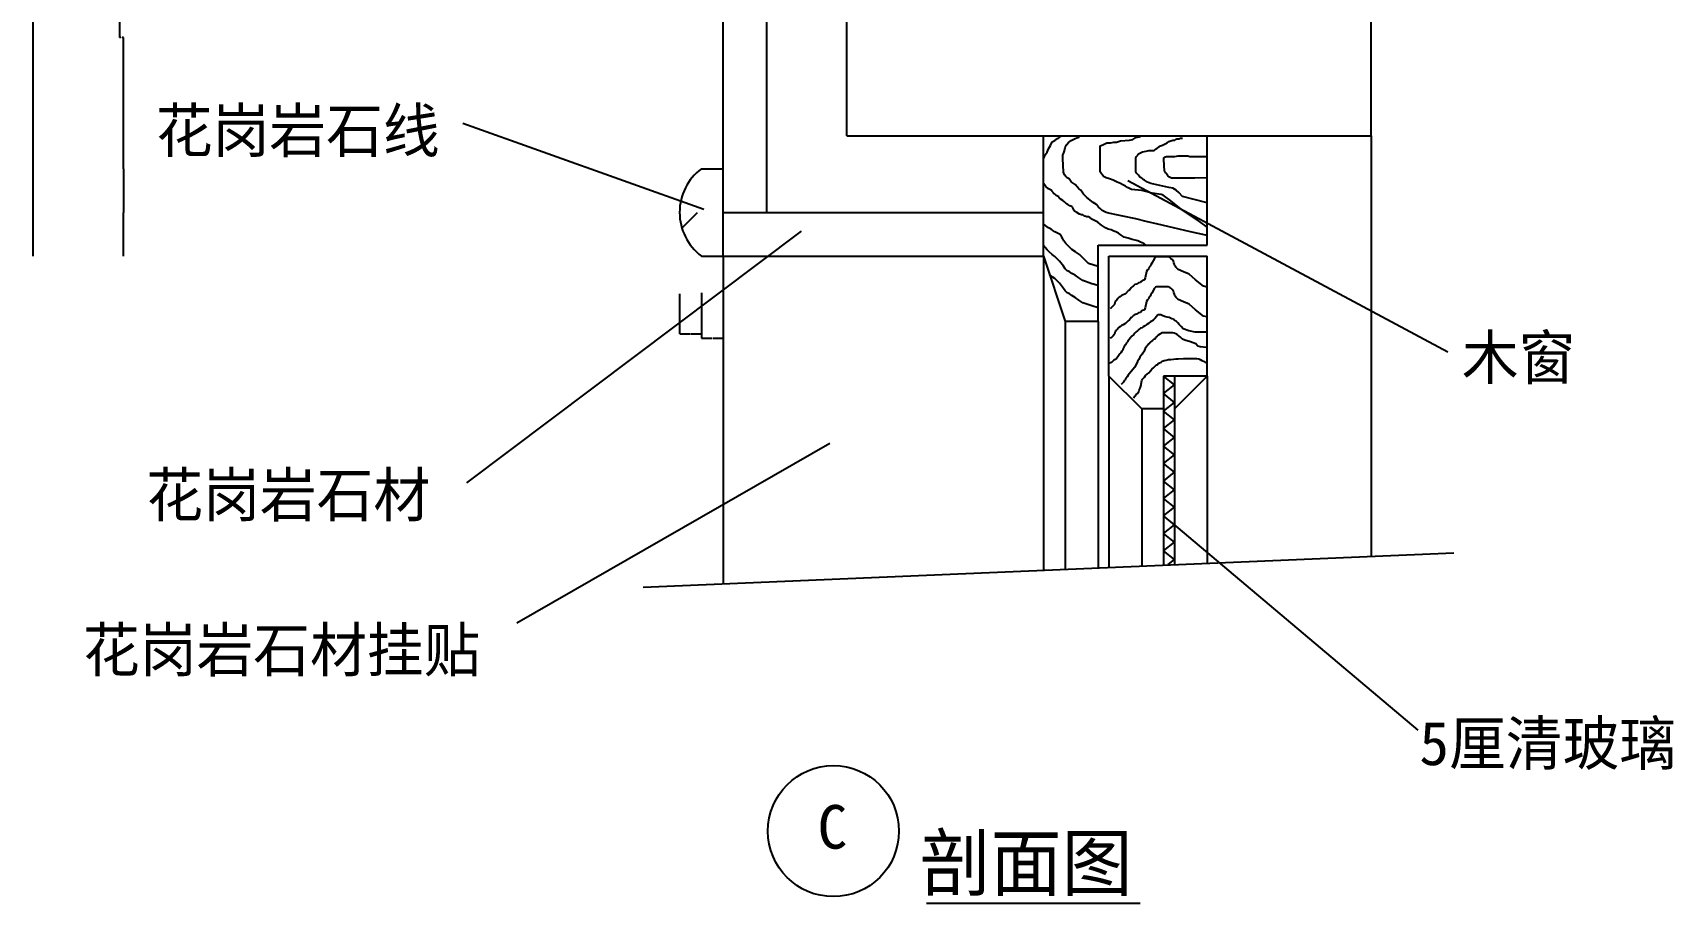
# Model space of a CAD drawing. Header units: metres. Extents: x 1450 to 10156, y 1788 to 13019.
# Drawn here: x 5888 to 9644, y 1788 to 3780 of the extents above; entities that cross this region are included whole.
import ezdxf

# ---------------------------------------------------------------- set-up
doc = ezdxf.new("R2010")
doc.units = ezdxf.units.M
for name, color, linetype in [('2', 2, 'Continuous'), ('3', 3, 'Continuous'), ('4', 4, 'Continuous'), ('7', 7, 'Continuous'), ('BH', 3, 'Continuous'), ('DIM', 3, 'Continuous'), ('TEXT', 3, 'Continuous')]:
    doc.layers.add(name, color=color, linetype=linetype)
doc.dimstyles.get("Standard").update_dxf_attribs({"dimtxt": 2.5, "dimasz": 2.5, "dimexe": 1.25, "dimexo": 0.625, "dimtad": 1, "dimcen": 2.5, "dimazin": 3, "dimtfac": 1, "dimtmove": 0, "dimatfit": 3})

# ---------------------------------------------------------------- blocks, each defined once
blk = doc.blocks.new('BH2')
at = {"layer": 'BH'}
blk.add_lwpolyline([(0, 32), (5, 28), (0, 24), (5, 20), (0, 16), (5, 12), (0, 8), (5, 4), (0, 0)], dxfattribs=at)
blk = doc.blocks.new('*D21')
for p, q in [((5888.9, 5668.95), (5888.9, 4468.95)), ((5888.65, 4468.95), (5888.4, 4468.95)), ((5888.9, 3268.95), (5888.9, 4468.95)), ((5888.9, 4468.95), (5888.9, 4468.95)), ((5889.15, 4468.95), (5889.4, 4468.95))]:
    blk.add_line(p, q)
at = {"layer": 'Defpoints'}
for p in [(5888.9, 5668.95), (5888.9, 4468.95), (5888.9, 3268.95)]:
    blk.add_point(p, dxfattribs=at)
at = {"layer": 'DIM', "insert": (5888.9, 4470.075), "char_height": 1, "attachment_point": 5}
blk.add_mtext('480', dxfattribs=at)
blk = doc.blocks.new('*D29')
for p, q in [((7418.71, 3185.09), (7418.71, 3080.96)), ((7468.71, 3185.09), (7468.71, 3080.96)), ((7418.96, 3080.96), (7442.71, 3080.96)), ((7444.71, 3080.96), (7468.46, 3080.96))]:
    blk.add_line(p, q)
at = {"layer": 'Defpoints'}
for p in [(7418.71, 3185.09), (7468.71, 3185.09), (7418.71, 3080.96)]:
    blk.add_point(p, dxfattribs=at)
at = {"layer": 'DIM', "insert": (7443.71, 3080.96), "char_height": 1, "attachment_point": 5}
blk.add_mtext('10', dxfattribs=at)
blk = doc.blocks.new('*D33')
for p, q in [((6086.53, 4068.95), (6086.53, 3768.95)), ((6089.46, 3768.95), (6086.28, 3768.95)), ((6095.64, 3768.95), (6092.46, 3768.95)), ((6095.39, 3468.95), (6095.39, 3768.95))]:
    blk.add_line(p, q)
at = {"layer": 'Defpoints'}
for p in [(6086.53, 4068.95), (6095.39, 3768.95), (6095.39, 3468.95)]:
    blk.add_point(p, dxfattribs=at)
at = {"layer": 'DIM', "insert": (6090.96, 3768.95), "char_height": 1, "attachment_point": 5}
blk.add_mtext('150', dxfattribs=at)
blk = doc.blocks.new('*D34')
for p, q in [((6095.39, 3468.95), (6095.39, 3368.95)), ((6095.14, 3368.95), (6094.89, 3368.95)), ((6095.39, 3268.95), (6095.39, 3368.95)), ((6095.39, 3368.95), (6095.39, 3368.95)), ((6095.64, 3368.95), (6095.89, 3368.95))]:
    blk.add_line(p, q)
at = {"layer": 'Defpoints'}
for p in [(6095.39, 3468.95), (6095.39, 3368.95), (6095.39, 3268.95)]:
    blk.add_point(p, dxfattribs=at)
at = {"layer": 'DIM', "insert": (6095.39, 3370.075), "char_height": 1, "attachment_point": 5}
blk.add_mtext('40', dxfattribs=at)
blk = doc.blocks.new('*D36')
for p, q in [((7368.76, 3182.51), (7368.76, 3090.96)), ((7418.71, 3185.09), (7418.71, 3090.96)), ((7369.01, 3090.96), (7392.735, 3090.96)), ((7394.735, 3090.96), (7418.46, 3090.96))]:
    blk.add_line(p, q)
at = {"layer": 'Defpoints'}
for p in [(7368.76, 3182.51), (7418.71, 3185.09), (7368.76, 3090.96)]:
    blk.add_point(p, dxfattribs=at)
at = {"layer": 'DIM', "insert": (7393.735, 3090.96), "char_height": 1, "attachment_point": 5}
blk.add_mtext('10', dxfattribs=at)

msp = doc.modelspace()

# ---------------------------------------------------------------- hatches: boundary and pattern name
at = {"layer": 'BH'}
h = msp.add_hatch(dxfattribs=at)
h.set_pattern_fill('ANSI33', scale=300)
h.paths.add_polyline_path([(7568.71, 7394.04), (7468.71, 7399.09), (7468.71, 5668.95), (7568.71, 5668.95)])
h.paths.add_polyline_path([(6466.21, 5668.95), (6466.21, 5568.95), (7568.71, 5568.95), (7568.71, 5668.95)])
h.paths.add_polyline_path([(6691.21, 5118.95), (6691.21, 5018.95), (6766.21, 5018.95), (6766.21, 4968.95), (6816.21, 4968.95, 0.35), (7016.21, 4768.95), (7016.21, 4668.95), (7116.21, 4668.95), (7218.71, 4668.95), (7218.71, 4768.95), (6527.6, 5568.95), (6466.21, 5568.95), (6466.21, 5668.95), (6291.21, 5668.95), (6291.21, 5568.95), (6391.21, 5568.95), (6391.21, 5468.95), (6441.21, 5468.95, 0.25)])
h.paths.add_polyline_path([(7118.71, 4668.95), (7118.71, 4468.95), (7218.71, 4468.95), (7218.71, 4393.95), (7268.71, 4393.95), (7268.71, 4243.95, 0.41), (7368.71, 4143.95), (7418.71, 4143.95), (7418.71, 4068.95), (7518.71, 4068.95), (7518.71, 4668.95)])
h.paths.add_polyline_path([(7568.71, 4068.95), (7468.71, 4068.95), (7468.71, 3368.95), (7568.71, 3368.95)])
h.paths.add_polyline_path([(8202.04, 3268.95), (8202.04, 3368.95), (7468.71, 3368.95), (7468.71, 3268.95)])
h.paths.add_polyline_path([(7468.71, 3468.95), (7418.71, 3468.95, 0.5), (7418.71, 3268.95), (7468.71, 3268.95)])
h = msp.add_hatch(dxfattribs=at)
h.set_pattern_fill('AR-CONC', scale=15)
h.paths.add_polyline_path([(7752.04, 7384.77), (7568.71, 7394.04), (7568.71, 5568.95), (6527.6, 5568.95), (7218.71, 4768.95), (7218.71, 4668.95), (7518.71, 4668.95), (7518.71, 4068.95), (7568.71, 4068.95), (7568.71, 3368.95), (8202.04, 3368.95), (8202.04, 3543.95), (7752.04, 3543.95), (7752.04, 4818.95), (7602.04, 4818.95), (7373.74, 4818.95), (6984.99, 5268.95), (6984.99, 5418.95), (7752.04, 5418.95)])
h = msp.add_hatch(dxfattribs=at)
h.set_pattern_fill('ANSI31', scale=1500)
h.paths.add_polyline_path([(8952.04, 7324.11), (7752.04, 7384.77), (7752.04, 3543.95), (8952.04, 3543.95)])

# ---------------------------------------------------------------- linework, layer by layer
at = {"layer": '2'}
for p, q in [((7752.04, 3543.95), (7752.04, 7384.77)), ((8952.04, 3543.95), (8952.04, 7324.11)), ((7752.04, 3543.95), (8952.04, 3543.95))]:
    msp.add_line(p, q, dxfattribs=at)
at = {"layer": '3'}
for p, q in [((8252.04, 3118.95), (8252.04, 2552)), ((8427.04, 2918.95), (8427.04, 2559.44)), ((7285.2, 2510.89), (9141.58, 2589.82))]:
    msp.add_line(p, q, dxfattribs=at)
at = {"layer": '4'}
for p, q in [((7468.71, 3268.95), (7468.71, 4068.95)), ((7568.71, 3368.95), (7568.71, 4068.95)), ((8202.04, 3268.95), (8202.04, 3543.95)), ((8577.04, 3293.95), (8577.04, 3543.95)), ((8952.04, 3543.95), (8952.04, 2581.76)), ((7418.71, 3468.95), (7468.71, 3468.95)), ((7468.71, 3368.95), (8202.04, 3368.95)), ((7418.71, 3268.95), (7468.71, 3268.95)), ((7468.71, 3268.95), (8202.04, 3268.95)), ((7468.71, 3268.95), (7468.71, 2518.69)), ((8202.04, 3268.95), (8252.04, 3118.95)), ((8327.04, 3293.95), (8577.04, 3293.95)), ((8327.04, 3118.95), (8327.04, 3293.95)), ((8352.04, 3268.95), (8577.04, 3268.95)), ((8352.04, 2993.95), (8352.04, 3268.95)), ((8577.04, 2993.95), (8577.04, 3268.95)), ((8327.04, 3118.95), (8252.04, 3118.95)), ((8427.04, 2918.95), (8352.04, 2993.95)), ((8577.04, 2993.95), (8477.04, 2993.95)), ((8502.04, 2918.95), (8577.04, 2993.95)), ((8477.04, 2918.95), (8427.04, 2918.95))]:
    msp.add_line(p, q, dxfattribs=at)
msp.add_arc((7493.82, 3368.95), 125.07, 126.91, 233.09, dxfattribs=at)
at = {"layer": '7'}
for p, q in [((8202.04, 3268.95), (8202.04, 2549.87)), ((8327.04, 3118.95), (8327.04, 2555.18)), ((8352.04, 2993.95), (8352.04, 2556.25)), ((8477.04, 2993.95), (8477.04, 2561.56)), ((8502.04, 2993.95), (8502.04, 2562.63)), ((8577.04, 2993.95), (8577.04, 2565.81))]:
    msp.add_line(p, q, dxfattribs=at)
at = {"layer": 'BH'}
for p, q in [((8222.28, 3530.73), (8228.21, 3533.7)), ((8228.21, 3533.7), (8234.15, 3538.16)), ((8234.15, 3538.16), (8237.12, 3539.65)), ((8237.12, 3539.65), (8240.08, 3542.62)), ((8240.08, 3542.62), (8244.08, 3543.95)), ((8259.38, 3529.25), (8265.31, 3533.7)), ((8265.31, 3533.7), (8271.25, 3536.68)), ((8271.25, 3536.68), (8274.22, 3538.16)), ((8274.22, 3538.16), (8278.67, 3539.65)), ((8278.67, 3539.65), (8283.12, 3541.13)), ((8283.12, 3541.13), (8286.88, 3543.95)), ((8369.2, 3529.84), (8378.11, 3532.81)), ((8378.11, 3532.81), (8398.89, 3534.3)), ((8398.89, 3534.3), (8406.31, 3535.78)), ((8406.31, 3535.78), (8413.73, 3540.24)), ((8413.73, 3540.24), (8421.15, 3541.73)), ((8421.15, 3541.73), (8425.59, 3543.95)), ((8484.96, 3528.35), (8489.42, 3531.33)), ((8489.42, 3531.33), (8493.87, 3532.81)), ((8493.87, 3532.81), (8498.32, 3534.3)), ((8498.32, 3534.3), (8502.77, 3534.3)), ((8502.77, 3534.3), (8507.23, 3537.27)), ((8507.23, 3537.27), (8511.68, 3537.27)), ((8511.68, 3537.27), (8516.13, 3538.76)), ((8516.13, 3538.76), (8520.58, 3538.76)), ((8202.04, 3491.7), (8204.47, 3496.55)), ((8204.47, 3496.55), (8205.95, 3501.01)), ((8205.95, 3501.01), (8210.4, 3506.95)), ((8210.4, 3506.95), (8213.37, 3514.38)), ((8213.37, 3514.38), (8217.82, 3521.82)), ((8217.82, 3521.82), (8222.28, 3530.73)), ((8246.02, 3499.52), (8247.51, 3503.98)), ((8246.02, 3492.09), (8246.02, 3499.52)), ((8247.51, 3503.98), (8248.99, 3505.47)), ((8248.99, 3505.47), (8250.47, 3509.93)), ((8250.47, 3509.93), (8251.96, 3517.36)), ((8251.96, 3517.36), (8254.93, 3523.3)), ((8254.93, 3523.3), (8259.38, 3529.25)), ((8332.1, 3520.92), (8338.04, 3523.89)), ((8332.1, 3461.74), (8332.1, 3520.92)), ((8338.04, 3523.89), (8346.94, 3528.35)), ((8346.94, 3528.35), (8355.85, 3528.35)), ((8355.85, 3528.35), (8363.27, 3529.84)), ((8363.27, 3529.84), (8369.2, 3529.84)), ((8413.73, 3494.17), (8415.21, 3497.14)), ((8413.73, 3461.74), (8413.73, 3494.17)), ((8415.21, 3497.14), (8418.18, 3500.12)), ((8418.18, 3500.12), (8419.66, 3503.09)), ((8419.66, 3503.09), (8422.63, 3504.58)), ((8422.63, 3504.58), (8428.57, 3507.55)), ((8428.57, 3507.55), (8437.47, 3509.03)), ((8437.47, 3509.03), (8443.41, 3510.52)), ((8443.41, 3510.52), (8455.28, 3510.52)), ((8455.28, 3510.52), (8458.25, 3513.49)), ((8458.25, 3513.49), (8461.22, 3514.98)), ((8461.22, 3514.98), (8464.19, 3516.46)), ((8464.19, 3516.46), (8470.12, 3520.92)), ((8470.12, 3520.92), (8474.58, 3522.41)), ((8474.58, 3522.41), (8479.03, 3525.38)), ((8477.54, 3494.17), (8479.03, 3495.66)), ((8477.54, 3489.71), (8477.54, 3494.17)), ((8479.03, 3525.38), (8484.96, 3528.35)), ((8479.03, 3495.66), (8483.48, 3497.14)), ((8483.48, 3497.14), (8502.77, 3497.14)), ((8502.77, 3497.14), (8510.19, 3498.63)), ((8510.19, 3498.63), (8532.46, 3498.63)), ((8532.46, 3498.63), (8536.91, 3497.14)), ((8536.91, 3497.14), (8577.04, 3497.14)), ((8247.51, 3461.15), (8246.02, 3492.09)), ((8250.47, 3455.2), (8247.51, 3461.15)), ((8335.07, 3457.28), (8332.1, 3461.74)), ((8336.55, 3455.8), (8335.07, 3457.28)), ((8339.52, 3451.34), (8336.55, 3455.8)), ((8415.21, 3458.77), (8413.73, 3461.74)), ((8419.66, 3454.31), (8415.21, 3458.77)), ((8479.03, 3463.23), (8477.54, 3489.71)), ((8480.51, 3461.74), (8479.03, 3463.23)), ((8482, 3458.77), (8480.51, 3461.74)), ((8483.48, 3458.77), (8482, 3458.77)), ((8483.48, 3457.28), (8483.48, 3458.77)), ((8486.45, 3452.83), (8483.48, 3457.28)), ((8202.98, 3434.4), (8202.04, 3436.28)), ((8207.43, 3428.45), (8202.98, 3434.4)), ((8213.37, 3422.51), (8207.43, 3428.45)), ((8219.31, 3419.54), (8213.37, 3422.51)), ((8222.28, 3416.56), (8219.31, 3419.54)), ((8253.44, 3450.75), (8250.47, 3455.2)), ((8256.41, 3447.77), (8253.44, 3450.75)), ((8259.38, 3446.29), (8256.41, 3447.77)), ((8262.35, 3444.8), (8259.38, 3446.29)), ((8262.35, 3443.31), (8262.35, 3444.8)), ((8265.31, 3438.86), (8262.35, 3443.31)), ((8274.22, 3432.91), (8265.31, 3438.86)), ((8280.16, 3426.97), (8274.22, 3432.91)), ((8283.12, 3422.51), (8280.16, 3426.97)), ((8287.58, 3419.54), (8283.12, 3422.51)), ((8290.54, 3415.08), (8287.58, 3419.54)), ((8345.46, 3448.37), (8339.52, 3451.34)), ((8352.88, 3445.39), (8345.46, 3448.37)), ((8361.78, 3442.42), (8352.88, 3445.39)), ((8370.69, 3437.96), (8361.78, 3442.42)), ((8378.11, 3434.99), (8370.69, 3437.96)), ((8384.04, 3432.02), (8378.11, 3434.99)), ((8389.98, 3429.05), (8384.04, 3432.02)), ((8394.43, 3426.08), (8389.98, 3429.05)), ((8403.34, 3421.62), (8394.43, 3426.08)), ((8427.08, 3418.64), (8403.34, 3421.62)), ((8422.63, 3449.85), (8419.66, 3454.31)), ((8427.08, 3446.88), (8422.63, 3449.85)), ((8430.05, 3443.91), (8427.08, 3446.88)), ((8450.83, 3412.7), (8427.08, 3418.64)), ((8433.02, 3442.42), (8430.05, 3443.91)), ((8440.44, 3437.96), (8433.02, 3442.42)), ((8447.86, 3434.99), (8440.44, 3437.96)), ((8468.64, 3430.53), (8447.86, 3434.99)), ((8489.42, 3426.08), (8468.64, 3430.53)), ((8490.9, 3449.85), (8486.45, 3452.83)), ((8498.32, 3424.59), (8489.42, 3426.08)), ((8495.35, 3446.88), (8490.9, 3449.85)), ((8548.78, 3446.88), (8495.35, 3446.88)), ((8505.74, 3420.13), (8498.32, 3424.59)), ((8511.68, 3414.19), (8505.74, 3420.13)), ((8575.5, 3448.37), (8548.78, 3446.88)), ((8577.04, 3448.48), (8575.5, 3448.37)), ((8225.24, 3413.59), (8222.28, 3416.56)), ((8225.24, 3412.11), (8225.24, 3413.59)), ((8228.21, 3410.62), (8225.24, 3412.11)), ((8231.18, 3407.65), (8228.21, 3410.62)), ((8234.15, 3406.16), (8231.18, 3407.65)), ((8237.12, 3404.68), (8234.15, 3406.16)), ((8238.6, 3401.7), (8237.12, 3404.68)), ((8240.08, 3400.22), (8238.6, 3401.7)), ((8246.02, 3395.76), (8240.08, 3400.22)), ((8250.47, 3392.79), (8246.02, 3395.76)), ((8254.93, 3388.33), (8250.47, 3392.79)), ((8257.89, 3386.84), (8254.93, 3388.33)), ((8262.35, 3383.87), (8257.89, 3386.84)), ((8266.8, 3382.38), (8262.35, 3383.87)), ((8268.28, 3380.9), (8266.8, 3382.38)), ((8269.77, 3377.93), (8268.28, 3380.9)), ((8293.51, 3410.62), (8290.54, 3415.08)), ((8296.48, 3407.65), (8293.51, 3410.62)), ((8300.93, 3403.19), (8296.48, 3407.65)), ((8315.77, 3391.3), (8300.93, 3403.19)), ((8323.2, 3386.84), (8315.77, 3391.3)), ((8327.65, 3380.9), (8323.2, 3386.84)), ((8332.1, 3377.93), (8327.65, 3380.9)), ((8471.61, 3409.73), (8450.83, 3412.7)), ((8476.06, 3408.24), (8471.61, 3409.73)), ((8482, 3403.78), (8476.06, 3408.24)), ((8490.9, 3397.84), (8482, 3403.78)), ((8520.58, 3374.06), (8490.9, 3397.84)), ((8520.58, 3405.27), (8511.68, 3414.19)), ((8544.33, 3399.33), (8520.58, 3405.27)), ((8577.04, 3391.14), (8544.33, 3399.33)), ((8202.98, 3342.26), (8202.04, 3343.2)), ((8269.77, 3376.44), (8269.77, 3377.93)), ((8272.74, 3371.98), (8269.77, 3376.44)), ((8278.67, 3369.01), (8272.74, 3371.98)), ((8284.61, 3364.55), (8278.67, 3369.01)), ((8289.06, 3363.06), (8284.61, 3364.55)), ((8292.03, 3363.06), (8289.06, 3363.06)), ((8296.48, 3360.09), (8292.03, 3363.06)), ((8300.93, 3358.61), (8296.48, 3360.09)), ((8305.39, 3358.61), (8300.93, 3358.61)), ((8308.35, 3357.12), (8305.39, 3358.61)), ((8314.29, 3352.66), (8308.35, 3357.12)), ((8326.16, 3346.72), (8314.29, 3352.66)), ((8332.1, 3342.26), (8326.16, 3346.72)), ((8336.55, 3373.47), (8332.1, 3377.93)), ((8345.46, 3369.01), (8336.55, 3373.47)), ((8354.36, 3366.04), (8345.46, 3369.01)), ((8384.04, 3360.09), (8354.36, 3366.04)), ((8413.73, 3354.15), (8384.04, 3360.09)), ((8437.47, 3348.2), (8413.73, 3354.15)), ((8464.19, 3342.26), (8437.47, 3348.2)), ((8556.2, 3350.28), (8520.58, 3374.06)), ((8577.04, 3335.11), (8556.2, 3350.28)), ((8207.43, 3337.8), (8202.98, 3342.26)), ((8213.37, 3333.34), (8207.43, 3337.8)), ((8219.31, 3330.37), (8213.37, 3333.34)), ((8223.76, 3327.4), (8219.31, 3330.37)), ((8228.21, 3324.43), (8223.76, 3327.4)), ((8234.15, 3321.45), (8228.21, 3324.43)), ((8237.12, 3319.97), (8234.15, 3321.45)), ((8240.08, 3318.48), (8237.12, 3319.97)), ((8243.05, 3314.02), (8240.08, 3318.48)), ((8246.02, 3308.08), (8243.05, 3314.02)), ((8248.99, 3303.62), (8246.02, 3308.08)), ((8335.07, 3339.29), (8332.1, 3342.26)), ((8339.52, 3336.32), (8335.07, 3339.29)), ((8343.97, 3333.34), (8339.52, 3336.32)), ((8349.91, 3330.37), (8343.97, 3333.34)), ((8357.33, 3328.88), (8349.91, 3330.37)), ((8363.27, 3325.91), (8357.33, 3328.88)), ((8367.72, 3324.43), (8363.27, 3325.91)), ((8373.66, 3321.45), (8367.72, 3324.43)), ((8379.59, 3317), (8373.66, 3321.45)), ((8387.01, 3312.54), (8379.59, 3317)), ((8395.92, 3309.57), (8387.01, 3312.54)), ((8404.82, 3306.59), (8395.92, 3309.57)), ((8412.24, 3305.11), (8404.82, 3306.59)), ((8499.81, 3333.34), (8464.19, 3342.26)), ((8538.39, 3324.43), (8499.81, 3333.34)), ((8574.01, 3317), (8538.39, 3324.43)), ((8577.04, 3316.34), (8574.01, 3317)), ((8202.98, 3293.22), (8202.04, 3294.16)), ((8204.47, 3290.25), (8202.98, 3293.22)), ((8205.95, 3290.25), (8204.47, 3290.25)), ((8205.95, 3288.76), (8205.95, 3290.25)), ((8210.4, 3282.81), (8205.95, 3288.76)), ((8214.85, 3278.36), (8210.4, 3282.81)), ((8222.28, 3272.41), (8214.85, 3278.36)), ((8228.21, 3267.95), (8222.28, 3272.41)), ((8232.66, 3263.5), (8228.21, 3267.95)), ((8253.44, 3297.68), (8248.99, 3303.62)), ((8259.38, 3291.73), (8253.44, 3297.68)), ((8266.8, 3284.3), (8259.38, 3291.73)), ((8275.7, 3278.36), (8266.8, 3284.3)), ((8284.61, 3272.41), (8275.7, 3278.36)), ((8305.39, 3251.61), (8284.61, 3272.41)), ((8418.18, 3303.62), (8412.24, 3305.11)), ((8424.12, 3300.65), (8418.18, 3303.62)), ((8431.54, 3297.68), (8424.12, 3300.65)), ((8436.18, 3293.95), (8431.54, 3297.68)), ((8238.6, 3257.55), (8232.66, 3263.5)), ((8247.51, 3245.66), (8238.6, 3257.55)), ((8251.96, 3239.72), (8247.51, 3245.66)), ((8256.41, 3235.26), (8251.96, 3239.72)), ((8260.86, 3233.77), (8256.41, 3235.26)), ((8266.8, 3229.31), (8260.86, 3233.77)), ((8327.04, 3244.83), (8305.39, 3251.61)), ((8437.79, 3233.63), (8435.07, 3219.11)), ((8440.51, 3237.26), (8437.79, 3233.63)), ((8443.23, 3239.98), (8440.51, 3237.26)), ((8444.13, 3243.61), (8443.23, 3239.98)), ((8445.95, 3245.42), (8444.13, 3243.61)), ((8447.76, 3249.06), (8445.95, 3245.42)), ((8450.48, 3252.69), (8447.76, 3249.06)), ((8455.92, 3263.58), (8450.48, 3252.69)), ((8458.64, 3266.3), (8455.92, 3263.58)), ((8460.45, 3267.21), (8458.64, 3266.3)), ((8487.64, 3267.21), (8460.45, 3267.21)), ((8491.26, 3265.39), (8487.64, 3267.21)), ((8493.98, 3263.58), (8491.26, 3265.39)), ((8496.7, 3260.85), (8493.98, 3263.58)), ((8499.42, 3257.22), (8496.7, 3260.85)), ((8500.33, 3253.59), (8499.42, 3257.22)), ((8502.14, 3249.96), (8500.33, 3253.59)), ((8503.05, 3246.33), (8502.14, 3249.96)), ((8505.77, 3242.7), (8503.05, 3246.33)), ((8510.3, 3238.16), (8505.77, 3242.7)), ((8522.99, 3232.72), (8510.3, 3238.16)), ((8535.68, 3227.27), (8522.99, 3232.72)), ((8222.28, 3221.67), (8216.18, 3226.55)), ((8228.21, 3217.21), (8222.28, 3221.67)), ((8232.66, 3212.75), (8228.21, 3217.21)), ((8238.6, 3206.81), (8232.66, 3212.75)), ((8247.51, 3194.92), (8238.6, 3206.81)), ((8251.96, 3188.97), (8247.51, 3194.92)), ((8274.22, 3224.86), (8266.8, 3229.31)), ((8283.12, 3218.91), (8274.22, 3224.86)), ((8292.03, 3212.97), (8283.12, 3218.91)), ((8312.81, 3205.54), (8292.03, 3212.97)), ((8327.04, 3201.46), (8312.81, 3205.54)), ((8402.44, 3196.42), (8398.82, 3190.97)), ((8405.16, 3198.23), (8402.44, 3196.42)), ((8407.88, 3200.95), (8405.16, 3198.23)), ((8411.51, 3203.68), (8407.88, 3200.95)), ((8415.13, 3204.58), (8411.51, 3203.68)), ((8419.66, 3207.31), (8415.13, 3204.58)), ((8424.2, 3208.22), (8419.66, 3207.31)), ((8426.01, 3210.94), (8424.2, 3208.22)), ((8428.73, 3212.75), (8426.01, 3210.94)), ((8431.45, 3213.66), (8428.73, 3212.75)), ((8433.26, 3214.57), (8431.45, 3213.66)), ((8435.07, 3219.11), (8433.26, 3214.57)), ((8455.92, 3195.18), (8450.48, 3184.29)), ((8458.64, 3197.91), (8455.92, 3195.18)), ((8460.45, 3198.81), (8458.64, 3197.91)), ((8487.64, 3198.81), (8460.45, 3198.81)), ((8491.26, 3197), (8487.64, 3198.81)), ((8493.98, 3195.18), (8491.26, 3197)), ((8496.7, 3192.46), (8493.98, 3195.18)), ((8550.18, 3214.57), (8535.68, 3227.27)), ((8568.3, 3200.05), (8550.18, 3214.57)), ((8577.04, 3197.86), (8568.3, 3200.05)), ((8256.41, 3184.52), (8251.96, 3188.97)), ((8260.86, 3183.03), (8256.41, 3184.52)), ((8266.8, 3178.57), (8260.86, 3183.03)), ((8274.22, 3174.11), (8266.8, 3178.57)), ((8283.12, 3168.17), (8274.22, 3174.11)), ((8292.03, 3162.22), (8283.12, 3168.17)), ((8312.81, 3154.79), (8292.03, 3162.22)), ((8364.38, 3158.3), (8361.66, 3154.67)), ((8365.28, 3161.93), (8364.38, 3158.3)), ((8366.19, 3164.65), (8365.28, 3161.93)), ((8368, 3165.56), (8366.19, 3164.65)), ((8368.91, 3167.38), (8368, 3165.56)), ((8370.72, 3169.19), (8368.91, 3167.38)), ((8372.53, 3171.91), (8370.72, 3169.19)), ((8375.25, 3174.64), (8372.53, 3171.91)), ((8377.07, 3175.54), (8375.25, 3174.64)), ((8380.69, 3178.27), (8377.07, 3175.54)), ((8384.32, 3180.08), (8380.69, 3178.27)), ((8387.94, 3181.9), (8384.32, 3180.08)), ((8389.75, 3182.8), (8387.94, 3181.9)), ((8396.1, 3189.16), (8389.75, 3182.8)), ((8398.82, 3190.97), (8396.1, 3189.16)), ((8437.79, 3165.23), (8435.07, 3150.71)), ((8440.51, 3168.86), (8437.79, 3165.23)), ((8443.23, 3171.59), (8440.51, 3168.86)), ((8444.13, 3175.22), (8443.23, 3171.59)), ((8445.95, 3177.03), (8444.13, 3175.22)), ((8447.76, 3180.66), (8445.95, 3177.03)), ((8450.48, 3184.29), (8447.76, 3180.66)), ((8499.42, 3188.83), (8496.7, 3192.46)), ((8500.33, 3185.2), (8499.42, 3188.83)), ((8502.14, 3181.57), (8500.33, 3185.2)), ((8503.05, 3177.94), (8502.14, 3181.57)), ((8505.77, 3174.31), (8503.05, 3177.94)), ((8510.3, 3169.77), (8505.77, 3174.31)), ((8522.99, 3164.33), (8510.3, 3169.77)), ((8535.68, 3158.88), (8522.99, 3164.33)), ((8550.18, 3146.18), (8535.68, 3158.88)), ((8327.04, 3150.72), (8312.81, 3154.79)), ((8357.13, 3150.13), (8354.41, 3149.22)), ((8361.66, 3154.67), (8357.13, 3150.13)), ((8396.1, 3120.76), (8389.75, 3114.41)), ((8398.82, 3122.58), (8396.1, 3120.76)), ((8402.44, 3128.02), (8398.82, 3122.58)), ((8405.16, 3129.84), (8402.44, 3128.02)), ((8407.88, 3132.56), (8405.16, 3129.84)), ((8411.51, 3135.28), (8407.88, 3132.56)), ((8415.13, 3136.19), (8411.51, 3135.28)), ((8419.66, 3138.92), (8415.13, 3136.19)), ((8424.2, 3139.82), (8419.66, 3138.92)), ((8426.01, 3142.55), (8424.2, 3139.82)), ((8428.73, 3144.36), (8426.01, 3142.55)), ((8431.45, 3145.27), (8428.73, 3144.36)), ((8433.26, 3146.18), (8431.45, 3145.27)), ((8435.07, 3150.71), (8433.26, 3146.18)), ((8446.85, 3118.04), (8444.13, 3116.23)), ((8450.48, 3119.86), (8446.85, 3118.04)), ((8453.2, 3121.67), (8450.48, 3119.86)), ((8455.01, 3123.49), (8453.2, 3121.67)), ((8457.73, 3127.12), (8455.01, 3123.49)), ((8460.45, 3130.75), (8457.73, 3127.12)), ((8464.07, 3134.38), (8460.45, 3130.75)), ((8470.42, 3134.38), (8464.07, 3134.38)), ((8474.04, 3132.56), (8470.42, 3134.38)), ((8479.48, 3130.75), (8474.04, 3132.56)), ((8484.92, 3128.93), (8479.48, 3130.75)), ((8489.45, 3128.02), (8484.92, 3128.93)), ((8493.08, 3127.12), (8489.45, 3128.02)), ((8495.8, 3125.3), (8493.08, 3127.12)), ((8499.42, 3124.39), (8495.8, 3125.3)), ((8502.14, 3121.67), (8499.42, 3124.39)), ((8505.77, 3119.86), (8502.14, 3121.67)), ((8509.39, 3116.23), (8505.77, 3119.86)), ((8568.3, 3131.65), (8550.18, 3146.18)), ((8577.04, 3129.47), (8568.3, 3131.65)), ((8357.13, 3081.74), (8354.41, 3080.83)), ((8361.66, 3086.28), (8357.13, 3081.74)), ((8364.38, 3089.91), (8361.66, 3086.28)), ((8365.28, 3093.54), (8364.38, 3089.91)), ((8366.19, 3096.26), (8365.28, 3093.54)), ((8368, 3097.17), (8366.19, 3096.26)), ((8368.91, 3098.98), (8368, 3097.17)), ((8370.72, 3100.8), (8368.91, 3098.98)), ((8372.53, 3103.52), (8370.72, 3100.8)), ((8375.25, 3106.24), (8372.53, 3103.52)), ((8377.07, 3107.15), (8375.25, 3106.24)), ((8380.69, 3109.87), (8377.07, 3107.15)), ((8384.32, 3111.69), (8380.69, 3109.87)), ((8387.94, 3113.5), (8384.32, 3111.69)), ((8389.75, 3114.41), (8387.94, 3113.5)), ((8400.63, 3080.83), (8397.91, 3078.11)), ((8404.26, 3085.37), (8400.63, 3080.83)), ((8408.79, 3089), (8404.26, 3085.37)), ((8411.51, 3092.63), (8408.79, 3089)), ((8414.23, 3095.35), (8411.51, 3092.63)), ((8416.94, 3098.08), (8414.23, 3095.35)), ((8420.57, 3100.8), (8416.94, 3098.08)), ((8424.2, 3103.52), (8420.57, 3100.8)), ((8427.82, 3104.43), (8424.2, 3103.52)), ((8430.54, 3107.15), (8427.82, 3104.43)), ((8434.17, 3108.97), (8430.54, 3107.15)), ((8438.7, 3112.6), (8434.17, 3108.97)), ((8442.32, 3114.41), (8438.7, 3112.6)), ((8444.13, 3116.23), (8442.32, 3114.41)), ((8458.64, 3082.65), (8456.82, 3079.02)), ((8462.26, 3085.37), (8458.64, 3082.65)), ((8464.98, 3088.09), (8462.26, 3085.37)), ((8468.61, 3089.91), (8464.98, 3088.09)), ((8471.33, 3092.63), (8468.61, 3089.91)), ((8474.04, 3093.54), (8471.33, 3092.63)), ((8498.52, 3093.54), (8474.04, 3093.54)), ((8501.23, 3092.63), (8498.52, 3093.54)), ((8504.86, 3090.81), (8501.23, 3092.63)), ((8508.49, 3089), (8504.86, 3090.81)), ((8512.11, 3086.28), (8508.49, 3089)), ((8513.02, 3112.6), (8509.39, 3116.23)), ((8516.64, 3082.65), (8512.11, 3086.28)), ((8517.55, 3108.06), (8513.02, 3112.6)), ((8520.27, 3079.02), (8516.64, 3082.65)), ((8522.08, 3102.61), (8517.55, 3108.06)), ((8534.77, 3098.08), (8522.08, 3102.61)), ((8549.27, 3094.45), (8534.77, 3098.08)), ((8577.04, 3094.45), (8549.27, 3094.45)), ((8375.25, 3042.71), (8372.53, 3038.18)), ((8377.07, 3045.44), (8375.25, 3042.71)), ((8378.88, 3047.25), (8377.07, 3045.44)), ((8381.6, 3050.88), (8378.88, 3047.25)), ((8383.41, 3053.61), (8381.6, 3050.88)), ((8384.32, 3057.24), (8383.41, 3053.61)), ((8387.04, 3061.77), (8384.32, 3057.24)), ((8389.75, 3065.4), (8387.04, 3061.77)), ((8392.47, 3069.94), (8389.75, 3065.4)), ((8394.29, 3072.66), (8392.47, 3069.94)), ((8395.19, 3074.48), (8394.29, 3072.66)), ((8397.91, 3078.11), (8395.19, 3074.48)), ((8427.82, 3044.53), (8425.1, 3040.9)), ((8429.63, 3048.16), (8427.82, 3044.53)), ((8431.45, 3049.97), (8429.63, 3048.16)), ((8435.07, 3057.24), (8431.45, 3049.97)), ((8438.7, 3062.68), (8435.07, 3057.24)), ((8440.51, 3064.5), (8438.7, 3062.68)), ((8442.32, 3067.22), (8440.51, 3064.5)), ((8444.13, 3068.13), (8442.32, 3067.22)), ((8445.95, 3070.85), (8444.13, 3068.13)), ((8448.67, 3073.57), (8445.95, 3070.85)), ((8451.39, 3075.39), (8448.67, 3073.57)), ((8454.1, 3078.11), (8451.39, 3075.39)), ((8456.82, 3079.02), (8454.1, 3078.11)), ((8525.71, 3076.29), (8520.27, 3079.02)), ((8538.39, 3072.66), (8525.71, 3076.29)), ((8551.08, 3068.13), (8538.39, 3072.66)), ((8555.61, 3062.68), (8551.08, 3068.13)), ((8561.05, 3060.87), (8555.61, 3062.68)), ((8575.55, 3059.96), (8561.05, 3060.87)), ((8577.04, 3059.96), (8575.55, 3059.96)), ((8358.03, 3025.47), (8353.5, 3023.66)), ((8363.47, 3030.92), (8358.03, 3025.47)), ((8366.19, 3031.82), (8363.47, 3030.92)), ((8368.91, 3034.55), (8366.19, 3031.82)), ((8372.53, 3038.18), (8368.91, 3034.55)), ((8411.51, 3014.58), (8398.82, 3000.06)), ((8416.94, 3027.29), (8411.51, 3014.58)), ((8420.57, 3031.82), (8416.94, 3027.29)), ((8422.38, 3037.27), (8420.57, 3031.82)), ((8425.1, 3040.9), (8422.38, 3037.27)), ((8443.23, 3001.87), (8446.85, 3006.41)), ((8446.85, 3006.41), (8450.48, 3010.04)), ((8450.48, 3010.04), (8455.01, 3013.67)), ((8455.01, 3013.67), (8458.64, 3017.3)), ((8458.64, 3017.3), (8461.36, 3020.03)), ((8461.36, 3020.03), (8463.17, 3020.93)), ((8463.17, 3020.93), (8464.98, 3022.75)), ((8464.98, 3022.75), (8467.7, 3024.56)), ((8467.7, 3024.56), (8471.33, 3026.38)), ((8471.33, 3026.38), (8474.04, 3028.19)), ((8474.04, 3028.19), (8478.58, 3030.01)), ((8478.58, 3030.01), (8483.11, 3030.92)), ((8483.11, 3030.92), (8488.55, 3031.82)), ((8488.55, 3031.82), (8493.98, 3031.82)), ((8493.98, 3031.82), (8499.42, 3032.73)), ((8499.42, 3032.73), (8504.86, 3033.64)), ((8504.86, 3033.64), (8510.3, 3033.64)), ((8510.3, 3033.64), (8522.99, 3034.55)), ((8522.99, 3034.55), (8552.9, 3034.55)), ((8552.9, 3034.55), (8557.43, 3033.64)), ((8557.43, 3033.64), (8561.05, 3031.82)), ((8561.05, 3031.82), (8564.68, 3030.01)), ((8564.68, 3030.01), (8568.3, 3028.19)), ((8568.3, 3028.19), (8572.83, 3025.47)), ((8572.83, 3025.47), (8575.55, 3023.66)), ((8575.55, 3023.66), (8577.04, 3022.16)), ((8382.5, 2977.37), (8379.78, 2974.65)), ((8385.22, 2980.09), (8382.5, 2977.37)), ((8387.04, 2983.72), (8385.22, 2980.09)), ((8388.85, 2985.54), (8387.04, 2983.72)), ((8389.75, 2987.35), (8388.85, 2985.54)), ((8391.57, 2989.17), (8389.75, 2987.35)), ((8393.38, 2992.8), (8391.57, 2989.17)), ((8396.1, 2996.43), (8393.38, 2992.8)), ((8398.82, 3000.06), (8396.1, 2996.43)), ((8423.29, 2966.48), (8425.1, 2971.02)), ((8425.1, 2971.02), (8426.91, 2983.72)), ((8426.91, 2983.72), (8428.73, 2987.35)), ((8428.73, 2987.35), (8431.45, 2990.08)), ((8431.45, 2990.08), (8433.26, 2991.89)), ((8433.26, 2991.89), (8435.98, 2995.52)), ((8435.98, 2995.52), (8439.6, 2998.24)), ((8439.6, 2998.24), (8443.23, 3001.87)), ((8408.79, 2943.79), (8411.51, 2948.33)), ((8411.51, 2948.33), (8414.23, 2951.96)), ((8414.23, 2951.96), (8416.94, 2954.68)), ((8416.94, 2954.68), (8418.76, 2956.5)), ((8418.76, 2956.5), (8420.57, 2959.22)), ((8420.57, 2959.22), (8421.48, 2961.94)), ((8421.48, 2961.94), (8423.29, 2966.48))]:
    msp.add_line(p, q, dxfattribs=at)
msp.add_lwpolyline([(8487.89, 2562.63), (8502.04, 2573.95), (8477.04, 2593.95), (8502.04, 2613.95), (8477.04, 2633.95), (8502.04, 2653.95), (8477.04, 2673.95)], dxfattribs=at)
at = {"layer": 'TEXT'}
msp.add_line((7933.93, 1787.54), (8423.72, 1787.54), dxfattribs=at)
msp.add_circle((7720.97, 1952.55), 150, dxfattribs=at)

# ---------------------------------------------------------------- block references
at = {"layer": '3', "xscale": -5, "yscale": 5, "zscale": 5, "rotation": 180}
for p in [(8477.04, 2993.95), (8477.04, 2833.95)]:
    msp.add_blockref('BH2', p, dxfattribs=at)

# ---------------------------------------------------------------- texts
at = {"layer": 'TEXT'}
for s, height, p in [('花岗岩石线', 100, (6169.43, 3506.37)), ('木窗', 100, (9159.85, 2986.85)), ('花岗岩石材', 100, (6147.69, 2672.41)), ('花岗岩石材挂贴', 100, (6002.65, 2317.45)), ('5厘清玻璃', 100, (9062.67, 2103.57)), ('C', 100, (7684.66, 1912.32)), ('剖面图', 125, (7918.6, 1817.43))]:
    msp.add_text(s, height=height, dxfattribs=at).set_placement(p)

# ---------------------------------------------------------------- dimensions: what is measured, and where the dimension line sits
at = {"layer": 'DIM'}
for base, p1, p2, text, picture, middle in [((5888.9, 4468.95), (5888.9, 3268.95), (5888.9, 5668.95), '480', '*D21', (5888.9, 4470.075)), ((6095.39, 3768.95), (6095.39, 3468.95), (6086.53, 4068.95), '150', '*D33', (6090.96, 3768.95)), ((6095.39, 3368.95), (6095.39, 3268.95), (6095.39, 3468.95), '40', '*D34', (6095.39, 3370.075)), ((7368.76, 3090.96), (7368.76, 3182.51), (7418.71, 3185.09), '10', '*D36', (7393.735, 3090.96)), ((7418.71, 3080.96), (7418.71, 3185.09), (7468.71, 3185.09), '10', '*D29', (7443.71, 3080.96))]:
    dim = msp.add_linear_dim(base=base, p1=p1, p2=p2, text=text, dimstyle='Standard', dxfattribs=at)
    dim.commit()
    dim.dimension.update_dxf_attribs({"geometry": picture, "text_midpoint": middle})

# ---------------------------------------------------------------- leaders
for points in [[(7424.51, 3375.21), (6872.55, 3572.76)], [(8395, 3442.02), (9128.11, 3049.71)], [(7646.94, 3325.83), (6880.78, 2749.65)], [(7712.84, 2840.19), (6996.12, 2428.63)], [(8494.84, 2658.65), (9059.48, 2183.51)]]:
    msp.add_leader(points, dimstyle='Standard', dxfattribs=at)

doc.saveas('drawing.dxf')
